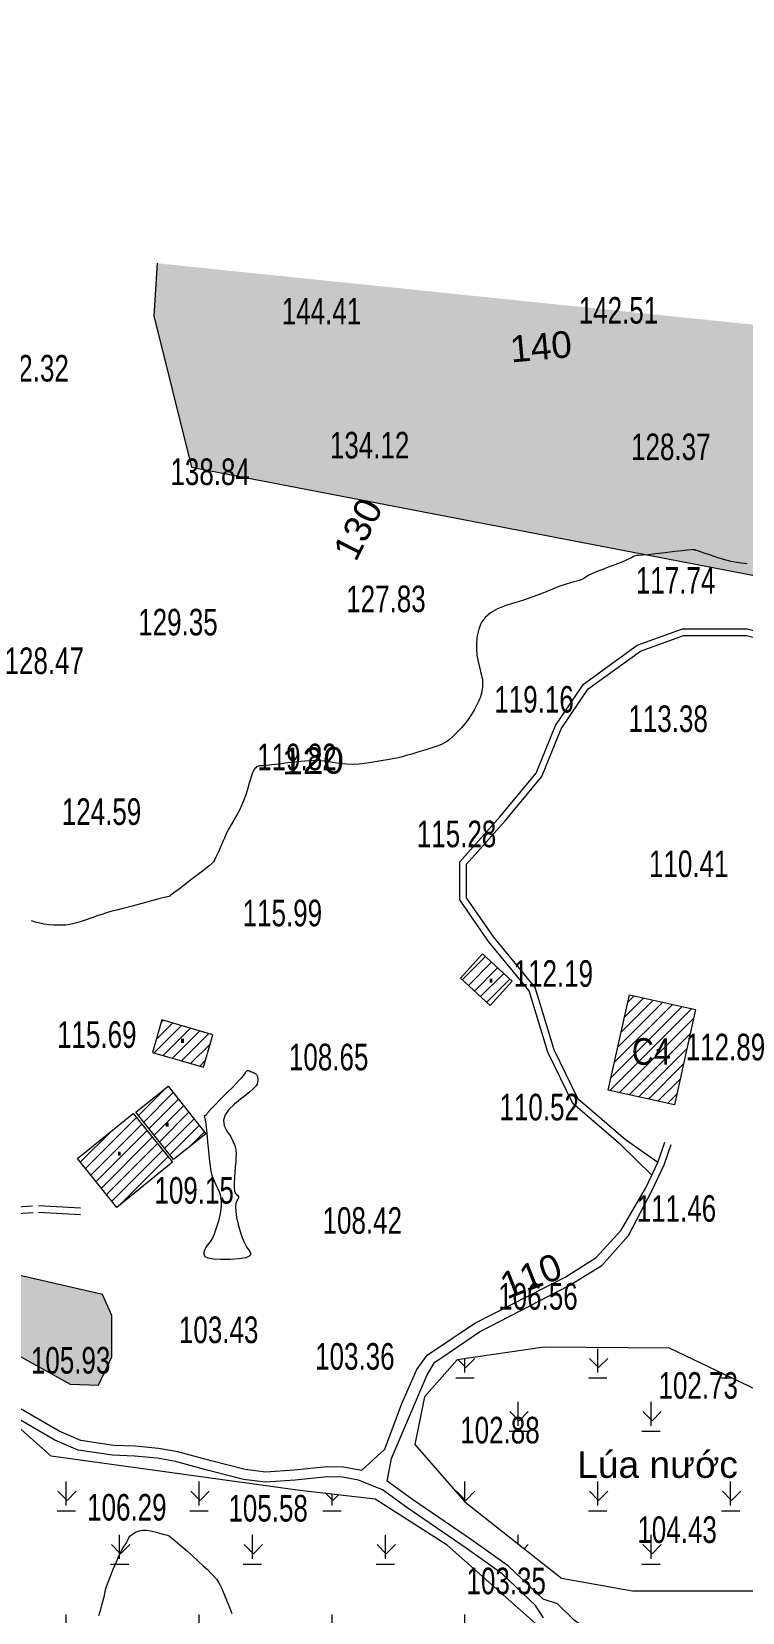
# Model space of a CAD drawing. Header units: metres. Extents: x 431726 to 434411, y 2469261 to 2472412.
# Drawn here: x 432180.8 to 432287.8, y 2470636.7 to 2470874.5 of the extents above; entities that cross this region are included whole.
import ezdxf
from ezdxf.enums import TextEntityAlignment as Align

# ---------------------------------------------------------------- set-up
doc = ezdxf.new("R2010")
doc.units = ezdxf.units.M
doc.header["$MEASUREMENT"] = 0
doc.linetypes.add('ACAD_ISO02W100', pattern=[15, 12, -3])
doc.linetypes.add('HIDDEN', pattern=[9.525, 6.35, -3.175])
for name, color, linetype, lineweight in [('1', 8, 'Continuous', 18), ('CAO DO', 8, 'Continuous', 18), ('duong be tong-ks', 8, 'Continuous', 18), ('duong mon-ks', 8, 'HIDDEN', 18), ('hanh nha', 8, 'Continuous', 18), ('mat nuoc-ks', 8, 'DUONG_MEP_NUOC', 18), ('MH_DongMuc', 8, 'Continuous', 18), ('MH_DongMuc_Con', 8, 'Continuous', 18), ('nha cua-ks', 8, 'Continuous', 18), ('ranh gioi thuc vat-ks', 8, 'RAO_T_VAT', 18), ('thuc vat-ks', 8, 'Continuous', 18)]:
    doc.layers.add(name, color=color, linetype=linetype, lineweight=lineweight)
doc.styles.add('ks_ten cong trinh', font='VNARIAL.TTF')
doc.styles.get("Standard").update_dxf_attribs({"font": 'arial.ttf'})
doc.styles.add('THUY', font='VHARIALN.TTF')
doc.linetypes.add('DUONG_MEP_NUOC', pattern='A,0.2,[130,ltypeshp.shx,S=0.15,R=0,X=0,Y=0.15],0.05,[130,ltypeshp.shx,S=0.15,R=0,X=0,Y=0.15],1', length=1.25)
doc.linetypes.add('RAO_T_VAT', pattern='A,0,[133,ltypeshp.shx,S=0.34,R=0,X=-0.17,Y=0],-2,[133,ltypeshp.shx,S=0.08,R=0,X=0,Y=0],-1.5,[133,ltypeshp.shx,S=0.08,R=0,X=0,Y=0],-1.5,[133,ltypeshp.shx,S=0.08,R=0,X=0,Y=0],-2', length=7)

msp = doc.modelspace()

# ---------------------------------------------------------------- hatches: boundary and pattern name
at = {"layer": 'hanh nha', "lineweight": 0}
h = msp.add_hatch(dxfattribs=at)
h.set_pattern_fill('ANSI31', color=8, scale=10, style=0)
h.set_pattern_definition([(45, (0, 0), (-0.8838834765, 0.8838834765), [])])
h.paths.add_polyline_path([(432267.55, 2470715.3), (432270.74, 2470729.65), (432280.7, 2470727.43), (432277.51, 2470713.08)])
h.paths.add_polyline_path([(432153.86, 2470715.79), (432162.52, 2470716.9), (432163.09, 2470712.51), (432154.43, 2470711.4)])
h.paths.add_polyline_path([(432362.71, 2470766.91), (432376.56, 2470773.18), (432373.2, 2470780.6), (432359.35, 2470774.33)])
h.paths.add_polyline_path([(432319.62, 2470775.87), (432328.37, 2470773.06), (432325.93, 2470765.47), (432317.18, 2470768.29)])
h.paths.add_polyline_path([(432328.78, 2470773.52), (432338.64, 2470770.01), (432335.81, 2470762.1), (432325.96, 2470765.62)])
h.paths.add_polyline_path([(432248.64, 2470735.79), (432253.12, 2470731.67), (432249.79, 2470728.03), (432245.3, 2470732.16)])
h.paths.add_polyline_path([(432092.26, 2470737.52), (432100.05, 2470740.78), (432098.17, 2470745.26), (432090.39, 2470742)])
h.paths.add_polyline_path([(432093.95, 2470733.55), (432102.72, 2470737.36), (432104.71, 2470732.76), (432095.95, 2470728.96)])
h.paths.add_polyline_path([(432110.45, 2470724.73), (432106.31, 2470733.33), (432098.43, 2470729.53), (432102.56, 2470720.94)])
h.paths.add_polyline_path([(432198.96, 2470720.96), (432206.65, 2470718.75), (432208.06, 2470723.63), (432200.36, 2470725.85)])
h.paths.add_polyline_path([(432201.31, 2470715.89), (432206.99, 2470708.75), (432202.11, 2470704.86), (432196.43, 2470712)])
h.paths.add_polyline_path([(432187.66, 2470705.01), (432196.04, 2470711.8), (432201.99, 2470704.45), (432193.61, 2470697.67)])
h.paths.add_polyline_path([(432162.58, 2470735.35), (432171.2, 2470736.99), (432172.46, 2470730.41), (432163.83, 2470728.76)])
h.paths.add_polyline_path([(432152.85, 2470730.31), (432157.48, 2470718.2), (432153.23, 2470716.57), (432148.59, 2470728.68)])
h.paths.add_polyline_path([(432134.35, 2470723.68), (432148.16, 2470728.96), (432151.24, 2470720.9), (432137.43, 2470715.62)])
h.paths.add_polyline_path([(432115.55, 2470722.48), (432131.85, 2470724.32), (432132.77, 2470716.24), (432116.46, 2470714.4)])
h.paths.add_polyline_path([(432274.27, 2470720.74), (432275.83, 2470720.74), (432275.83, 2470721.58), (432274.27, 2470721.58)], flags=8)
h.paths.add_polyline_path([(432193.19, 2470705.28), (432194.74, 2470705.28), (432194.74, 2470706.12), (432193.19, 2470706.12)], flags=24)
h.paths.add_polyline_path([(432157.54, 2470714.1), (432159.09, 2470714.1), (432159.09, 2470714.94), (432157.54, 2470714.94)], flags=24)
h.paths.add_polyline_path([(432122.67, 2470718.78), (432124.23, 2470718.78), (432124.23, 2470719.62), (432122.67, 2470719.62)], flags=24)
h.paths.add_polyline_path([(432367.61, 2470773.15), (432369.17, 2470773.15), (432369.17, 2470773.99), (432367.61, 2470773.99)], flags=24)
h.paths.add_polyline_path([(432328.75, 2470764.98), (432336.67, 2470764.98), (432336.67, 2470771.18), (432328.75, 2470771.18)], flags=24)
h.paths.add_polyline_path([(432322.31, 2470769.76), (432323.87, 2470769.76), (432323.87, 2470770.6), (432322.31, 2470770.6)], flags=24)
h.paths.add_polyline_path([(432094.31, 2470741.08), (432095.87, 2470741.08), (432095.87, 2470741.92), (432094.31, 2470741.92)], flags=24)
h.paths.add_polyline_path([(432098.9, 2470732.35), (432100.46, 2470732.35), (432100.46, 2470733.19), (432098.9, 2470733.19)], flags=24)
h.paths.add_polyline_path([(432104.28, 2470726.53), (432105.84, 2470726.53), (432105.84, 2470727.37), (432104.28, 2470727.37)], flags=24)
h.paths.add_polyline_path([(432143.38, 2470721.77), (432144.93, 2470721.77), (432144.93, 2470722.61), (432143.38, 2470722.61)], flags=24)
h.paths.add_polyline_path([(432153, 2470723.36), (432154.56, 2470723.36), (432154.56, 2470724.19), (432153, 2470724.19)], flags=24)
h.paths.add_polyline_path([(432167.71, 2470732.31), (432169.26, 2470732.31), (432169.26, 2470733.15), (432167.71, 2470733.15)], flags=24)
h.paths.add_polyline_path([(432249.13, 2470731.3), (432250.68, 2470731.3), (432250.68, 2470732.14), (432249.13, 2470732.14)], flags=24)
h.paths.add_polyline_path([(432270.08, 2470718.01), (432278.01, 2470718.01), (432278.01, 2470724.22), (432270.08, 2470724.22)], flags=24)
h.paths.add_polyline_path([(432202.7, 2470722.27), (432204.26, 2470722.27), (432204.26, 2470723.11), (432202.7, 2470723.11)], flags=24)
h.paths.add_polyline_path([(432200.4, 2470709.65), (432201.95, 2470709.65), (432201.95, 2470710.49), (432200.4, 2470710.49)], flags=24)
at = {"layer": 'mat nuoc-ks', "linetype": 'ACAD_ISO02W100'}
h = msp.add_hatch(dxfattribs=at)
h.set_pattern_fill('MUDST', color=8, scale=10, style=0)
h.paths.add_polyline_path([(432146.8, 2470674.27), (432149.57, 2470684.43), (432149.57, 2470691.29), (432145.81, 2470693.53), (432135.19, 2470691.42), (432124.69, 2470691.42), (432114.2, 2470692.67), (432104.96, 2470695.37), (432102.39, 2470695.37), (432099.75, 2470690.43), (432099.75, 2470684.03), (432101.99, 2470681.86), (432116.58, 2470678.62), (432131.29, 2470675.79), (432140.07, 2470673.81)])
h.paths.add_polyline_path([(432365.5, 2470657.5), (432364.06, 2470650.54), (432363.13, 2470645.69), (432369.85, 2470642.21), (432377.15, 2470637.45), (432385.93, 2470631.73), (432388.36, 2470631.73), (432390.04, 2470631.73), (432391.16, 2470636.58), (432390.47, 2470642.3), (432381.57, 2470650.96), (432374.54, 2470656.74)])
h.paths.add_polyline_path([(432354.96, 2470647.36), (432358.03, 2470656.2), (432358.03, 2470662.04), (432351.12, 2470663.29), (432336.69, 2470663.29), (432323.43, 2470664.9), (432316.52, 2470666.4), (432309.68, 2470665.09), (432307.25, 2470662.23), (432307.88, 2470658.5), (432315.28, 2470652.9), (432324.37, 2470648.98), (432336.93, 2470647.68), (432351.37, 2470647.68)])
h.paths.add_polyline_path([(432561.14, 2470698.45), (432571.22, 2470705.84), (432591.38, 2470715.1), (432595.97, 2470717.24), (432595.97, 2470721.14), (432598.82, 2470726.26), (432603.37, 2470726.26), (432616.05, 2470722.68), (432626.54, 2470719.27), (432632.72, 2470713.59), (432638.73, 2470712.69), (432645.72, 2470714.15), (432657.35, 2470725.28), (432654.91, 2470735.95), (432646.86, 2470743.51), (432621.26, 2470753.09), (432617.92, 2470751.79), (432613.94, 2470745.54), (432603.94, 2470740.01), (432589.84, 2470736.02), (432571.71, 2470730.82), (432558.05, 2470727.57), (432543.99, 2470721.72), (432541.23, 2470715.96), (432542.77, 2470711.33), (432549.6, 2470704.75)])
h.paths.add_polyline_path([(432496.72, 2470685.8), (432511.64, 2470692.93), (432532.09, 2470701.31), (432537.62, 2470703.42), (432542.06, 2470701.76), (432545.64, 2470698.51), (432550, 2470688.97), (432550, 2470685.19), (432537.35, 2470677.25), (432527.75, 2470672.92), (432516.49, 2470670.33), (432510.77, 2470670.33), (432500.8, 2470672.46)])
h.paths.add_polyline_path([(432190.83, 2470670.92), (432192.82, 2470675.19), (432192.82, 2470681.38), (432191.44, 2470684.58), (432171.11, 2470689.24), (432161.11, 2470690.23), (432158.58, 2470687.94), (432158.58, 2470678.25), (432161.79, 2470678.25), (432165.61, 2470679.47), (432172.03, 2470678.82), (432178.77, 2470675.4), (432186.59, 2470671.06)])
h.paths.add_polyline_path([(432115.77, 2470681.11), (432123.73, 2470681.11), (432123.73, 2470689.94), (432115.77, 2470689.94)], flags=24)
h.paths.add_polyline_path([(432171.02, 2470679.56), (432178.97, 2470679.56), (432178.97, 2470688.39), (432171.02, 2470688.39)], flags=24)
h.paths.add_polyline_path([(432328.34, 2470651.59), (432336.3, 2470651.59), (432336.3, 2470660.43), (432328.34, 2470660.43)], flags=24)
h.paths.add_polyline_path([(432373.53, 2470642.49), (432381.48, 2470642.49), (432381.48, 2470651.33), (432373.53, 2470651.33)], flags=24)
h.paths.add_polyline_path([(432519.94, 2470681), (432527.9, 2470681), (432527.9, 2470689.83), (432519.94, 2470689.83)], flags=24)
h.paths.add_polyline_path([(432600.51, 2470728.95), (432608.46, 2470728.95), (432608.46, 2470737.79), (432600.51, 2470737.79)], flags=24)
at = {"layer": 'thuc vat-ks'}
h = msp.add_hatch(dxfattribs=at)
h.set_pattern_fill('217B', color=8, scale=20, style=0, pattern_type=2)
h.set_pattern_definition([(0, (14.8, 7.6), (0, 20), [0, -20]), (0, (14.76, 7.848), (0, 20), [0, -20]), (0, (14.648, 8.07), (0, 20), [0, -20]), (0, (14.47, 8.248), (0, 20), [0, -20]), (0, (14.248, 8.36), (0, 20), [0, -20]), (0, (14, 8.4), (0, 20), [0, -20]), (0, (13.752, 8.36), (0, 20), [0, -20]), (0, (13.53, 8.248), (0, 20), [0, -20]), (0, (13.352, 8.07), (0, 20), [0, -20]), (0, (13.24, 7.848), (0, 20), [0, -20]), (0, (13.2, 7.6), (0, 20), [0, -20]), (0, (13.24, 7.352), (0, 20), [0, -20]), (0, (13.352, 7.13), (0, 20), [0, -20]), (0, (13.53, 6.952), (0, 20), [0, -20]), (0, (13.752, 6.84), (0, 20), [0, -20]), (0, (14, 6.8), (0, 20), [0, -20]), (0, (14.248, 6.84), (0, 20), [0, -20]), (0, (14.47, 6.952), (0, 20), [0, -20]), (0, (14.648, 7.13), (0, 20), [0, -20]), (0, (14.76, 7.352), (0, 20), [0, -20]), (0, (6.76, 15.352), (0, 20), [0, -20]), (0, (6.648, 15.13), (0, 20), [0, -20]), (0, (6.47, 14.952), (0, 20), [0, -20]), (0, (6.248, 14.84), (0, 20), [0, -20]), (0, (6, 14.8), (0, 20), [0, -20]), (0, (5.752, 14.84), (0, 20), [0, -20]), (0, (5.53, 14.952), (0, 20), [0, -20]), (0, (5.352, 15.13), (0, 20), [0, -20]), (0, (5.24, 15.352), (0, 20), [0, -20]), (0, (5.2, 15.6), (0, 20), [0, -20]), (0, (5.24, 15.848), (0, 20), [0, -20]), (0, (5.352, 16.07), (0, 20), [0, -20]), (0, (5.53, 16.248), (0, 20), [0, -20]), (0, (5.752, 16.36), (0, 20), [0, -20]), (0, (6, 16.4), (0, 20), [0, -20]), (0, (6.248, 16.36), (0, 20), [0, -20]), (0, (6.47, 16.248), (0, 20), [0, -20]), (0, (6.648, 16.07), (0, 20), [0, -20]), (0, (6.76, 15.848), (0, 20), [0, -20]), (0, (6.8, 15.6), (0, 20), [0, -20]), (0, (14, 4), (0, 20), [1.086, -18.914]), (0, (6, 12), (0, 20), [1.086, -18.914]), (90, (14, 4), (-20, 1e-15), [2.8, -17.2]), (90, (6, 12), (-20, 1e-15), [2.8, -17.2])])
h.paths.add_polyline_path([(432372.38, 2470821.9), (432199.65, 2470839.67), (432199.15, 2470831.74), (432204.85, 2470808.98), (432302.08, 2470790.29), (432371.94, 2470787.08), (432383.81, 2470778.75), (432399.86, 2470740.92), (432412.71, 2470715.52), (432399.55, 2470680.9), (432402.76, 2470665.83), (432413.68, 2470658.14), (432432.29, 2470658.14), (432494.23, 2470701.73), (432557.55, 2470737.69), (432575.24, 2470747.07), (432578.45, 2470760.21), (432590.33, 2470811.17), (432595.8, 2470826.05), (432584.43, 2470874.51, -0.174545)])
h = msp.add_hatch(dxfattribs=at)
h.set_pattern_fill('222B', color=8, scale=20, style=0, pattern_type=2)
h.set_pattern_definition([(0, (12.62, 4), (0, 20), [2.76, -17.24]), (0, (4.59, 12), (0, 20), [2.76, -17.24]), (90, (14, 4.8), (-20, 1e-15), [3.6, -16.4]), (90, (5.97, 12.8), (-20, 1e-15), [3.6, -16.4]), (45, (14, 4.8), (0, 20.00000619), [1.952, -26.33228]), (45, (5.97, 12.8), (0, 20.00000619), [1.952, -26.33228]), (315, (12.62, 6.18), (20.00000619, 0), [1.952, -26.33228]), (315, (4.59, 14.18), (20.00000619, 0), [1.952, -26.33228])])
h.paths.add_polyline_path([(431837.95, 2470750.58), (431883.03, 2470712.29), (431910.77, 2470691.72), (431931.27, 2470680.69), (431963.72, 2470689.92), (431966.2, 2470699.6), (431938.25, 2470715.17), (431929.69, 2470723.72), (431936.35, 2470737.93), (431920.24, 2470745.14), (431908.26, 2470754.08), (431876.44, 2470768.64), (431843.34, 2470772.38), (431809.21, 2470784.1), (431804.78, 2470799.32), (431793.79, 2470802.34), (431792.41, 2470765.14), (431802.15, 2470761.52), (431826.11, 2470755.91)])
h.paths.add_polyline_path([(432268.05, 2470624.96), (432243.3, 2470646.85), (432232.47, 2470653.8), (432221.12, 2470655.09), (432183.73, 2470660.24), (432177.87, 2470665.43), (432171.53, 2470665.7), (432166.88, 2470663.91), (432158.88, 2470650.69), (432152.03, 2470648.13), (432142.74, 2470646.84), (432133.89, 2470644.56), (432130.89, 2470641.71), (432131.74, 2470635.71), (432143.15, 2470618.16), (432131.27, 2470608.86), (432151.36, 2470590.21), (432161.88, 2470574.06), (432163.42, 2470545.6), (432204.75, 2470546.88), (432208.08, 2470550.22), (432208.85, 2470570.98), (432220.92, 2470567.14), (432234.78, 2470557.39), (432262.24, 2470549.96), (432279.7, 2470549.19), (432300.23, 2470550.22), (432309.47, 2470558.68), (432311.27, 2470568.67), (432311.01, 2470584.05), (432298.69, 2470598.67), (432271.48, 2470618.51)])
h.paths.add_polyline_path([(432310.64, 2470652.1), (432294.67, 2470667.89), (432276.79, 2470676.5), (432257.94, 2470676.66), (432244.84, 2470674.75), (432239.89, 2470669.17), (432238.46, 2470661.99), (432245.96, 2470653.37), (432260.5, 2470641.89), (432271.2, 2470639.97), (432301.06, 2470639.97), (432322.46, 2470637.58), (432329.01, 2470637.74), (432330.77, 2470641.89), (432328.53, 2470645.56), (432318.63, 2470649.07)])

# ---------------------------------------------------------------- linework, layer by layer
at = {"layer": 'duong be tong-ks', "color": 8, "linetype": 'Continuous', "lineweight": 0}
for points in [[(432274.12, 2470702.53), (432269.46, 2470707.08), (432262.21, 2470713.31), (432258.48, 2470721), (432255.68, 2470730.24), (432249.55, 2470737.68), (432245.23, 2470743.92), (432245.23, 2470749.66), (432251.3, 2470756.47), (432256.71, 2470762.97), (432259.6, 2470770.13), (432263.82, 2470776.35), (432271.92, 2470782.22), (432278.72, 2470784.7), (432288.49, 2470784.7), (432303.28, 2470780.94), (432314.77, 2470778.12)], [(432275.04, 2470704.43), (432270.16, 2470707.8), (432263.02, 2470713.94), (432259.41, 2470721.37), (432256.58, 2470730.72), (432250.35, 2470738.29), (432246.23, 2470744.24), (432246.23, 2470749.28), (432252.05, 2470755.82), (432257.58, 2470762.45), (432260.49, 2470769.66), (432264.55, 2470775.64), (432272.4, 2470781.33), (432278.9, 2470783.7), (432288.36, 2470783.7), (432303.03, 2470779.97), (432314.53, 2470777.15)]]:
    msp.add_lwpolyline(points, dxfattribs=at)
at = {"layer": 'duong be tong-ks', "color": 8, "lineweight": 0}
for points in [[(432230.41, 2470658.07), (432233.91, 2470661.28), (432236.48, 2470668.19), (432238.73, 2470673.3), (432240.32, 2470675.46), (432247.46, 2470680.23), (432261.07, 2470687.17), (432265.74, 2470690.12), (432269.49, 2470694.26), (432273.2, 2470700.62), (432275.04, 2470704.43), (432276.08, 2470707.46)], [(432234.29, 2470656.48), (432234.93, 2470659.9), (432237.94, 2470666.95), (432240.31, 2470672.49), (432241.39, 2470674.33), (432248.17, 2470678.93), (432261.69, 2470685.91), (432266.61, 2470688.93), (432270.63, 2470693.41), (432274.1, 2470700.17), (432275.97, 2470704.05), (432277.03, 2470707.14)], [(432257.82, 2470635.91), (432256.6, 2470637.79), (432251.57, 2470642.56), (432246.15, 2470646.43), (432237.26, 2470652.51), (432233.56, 2470655.16), (432229.99, 2470656.62), (432227.58, 2470657.08), (432225.29, 2470657.12), (432220.42, 2470656.65), (432215.97, 2470656.33), (432212.64, 2470656.74), (432207.41, 2470658.1), (432202.42, 2470659.43), (432199.64, 2470659.93), (432196.24, 2470660.23), (432192.93, 2470660.37), (432187.77, 2470661.16), (432184.24, 2470662.63), (432178.47, 2470666)], [(432230.41, 2470658.07), (432227.73, 2470658.57), (432225.23, 2470658.62), (432220.3, 2470658.14), (432216.01, 2470657.84), (432212.92, 2470658.22), (432207.8, 2470659.55), (432202.75, 2470660.89), (432199.84, 2470661.42), (432196.34, 2470661.73), (432193.07, 2470661.87), (432188.18, 2470662.61), (432184.91, 2470663.98), (432179.17, 2470667.32)], [(432259.94, 2470638.03), (432257.76, 2470638.75), (432252.53, 2470643.72), (432247, 2470647.66), (432238.12, 2470653.73), (432234.29, 2470656.48)], [(432430.71, 2470524.64), (432420.45, 2470534.11), (432414.25, 2470538.89), (432404.87, 2470544.28), (432395.36, 2470547.5), (432384.34, 2470551.95), (432370.65, 2470558.03), (432363.22, 2470563.21), (432356.7, 2470570.39), (432346.96, 2470583.2), (432342.19, 2470589.03), (432335.66, 2470594.48), (432327.58, 2470599.5), (432317.07, 2470605.62), (432305.93, 2470612.68), (432294.16, 2470619.87), (432284.83, 2470624.44), (432274.42, 2470628.54), (432265.6, 2470633.27), (432262.41, 2470635.56), (432259.94, 2470638.03)]]:
    msp.add_lwpolyline(points, dxfattribs=at)
at = {"layer": 'duong mon-ks', "color": 8, "lineweight": 0}
for points in [[(432154.41, 2470695.18), (432156.85, 2470695.4), (432159.49, 2470695.94), (432166.16, 2470696.53), (432174.55, 2470697.5), (432181.8, 2470697.94), (432188.76, 2470697.56)], [(432155.31, 2470692.54), (432157.33, 2470694.48), (432159.63, 2470694.95), (432166.26, 2470695.54), (432174.64, 2470696.5), (432181.8, 2470696.94), (432188.7, 2470696.56)]]:
    msp.add_lwpolyline(points, dxfattribs=at)
at = {"layer": 'mat nuoc-ks', "color": 8, "linetype": 'Continuous', "lineweight": 0}
msp.add_lwpolyline([(432190.83, 2470670.92), (432192.82, 2470675.19), (432192.82, 2470681.38), (432191.44, 2470684.58), (432171.11, 2470689.24), (432161.11, 2470690.23), (432158.58, 2470687.94), (432158.58, 2470678.25), (432161.79, 2470678.25), (432165.61, 2470679.47), (432172.03, 2470678.82), (432178.77, 2470675.4), (432186.59, 2470671.06)], close=True, dxfattribs=at)
at = {"layer": 'MH_DongMuc', "color": 8, "lineweight": 0, "elevation": 120}
msp.add_lwpolyline([(432288.45, 2470794.46), (432287.24, 2470794.6), (432286.06, 2470794.81), (432284.91, 2470795.1), (432283.79, 2470795.45), (432282.8, 2470795.8), (432282.01, 2470796.08), (432281.43, 2470796.28), (432281.06, 2470796.41), (432280.9, 2470796.46), (432280.84, 2470796.48), (432280.78, 2470796.49), (432280.72, 2470796.51), (432280.66, 2470796.53), (432280.59, 2470796.54), (432280.53, 2470796.56), (432280.46, 2470796.57), (432280.39, 2470796.58), (432280.32, 2470796.59), (432280.25, 2470796.6), (432280.03, 2470796.59), (432279.51, 2470796.53), (432278.69, 2470796.44), (432277.57, 2470796.31), (432276.15, 2470796.14), (432274.73, 2470795.97), (432273.6, 2470795.84), (432272.77, 2470795.75), (432272.22, 2470795.7), (432271.96, 2470795.7), (432271.84, 2470795.7), (432271.67, 2470795.66), (432271.47, 2470795.59), (432271.23, 2470795.47), (432270.95, 2470795.33), (432270.58, 2470795.14), (432270.05, 2470794.91), (432269.37, 2470794.63), (432268.54, 2470794.31), (432267.56, 2470793.94), (432266.58, 2470793.58), (432265.75, 2470793.24), (432265.08, 2470792.95), (432264.56, 2470792.69), (432264.2, 2470792.47), (432263.9, 2470792.27), (432263.57, 2470792.1), (432263.2, 2470791.96), (432262.81, 2470791.83), (432262.38, 2470791.73), (432261.87, 2470791.6), (432261.22, 2470791.4), (432260.44, 2470791.13), (432259.51, 2470790.78), (432258.45, 2470790.35), (432257.29, 2470789.9), (432256.08, 2470789.45), (432254.82, 2470789.01), (432253.52, 2470788.59), (432252.16, 2470788.17), (432250.89, 2470787.7), (432249.85, 2470787.11), (432249.02, 2470786.41), (432248.43, 2470785.58), (432248.06, 2470784.64), (432247.85, 2470783.65), (432247.73, 2470782.66), (432247.72, 2470781.69), (432247.8, 2470780.73), (432247.98, 2470779.79), (432248.19, 2470778.93), (432248.35, 2470778.25), (432248.47, 2470777.74), (432248.55, 2470777.41), (432248.59, 2470777.24), (432248.61, 2470777.13), (432248.62, 2470776.95), (432248.62, 2470776.7), (432248.63, 2470776.38), (432248.63, 2470775.99), (432248.59, 2470775.54), (432248.49, 2470775.03), (432248.31, 2470774.47), (432248.06, 2470773.84), (432247.75, 2470773.16), (432247.37, 2470772.45), (432246.95, 2470771.75), (432246.48, 2470771.07), (432245.96, 2470770.4), (432245.4, 2470769.73), (432244.83, 2470769.12), (432244.29, 2470768.59), (432243.8, 2470768.16), (432243.34, 2470767.81), (432242.92, 2470767.54), (432242.44, 2470767.31), (432241.81, 2470767.06), (432241.03, 2470766.78), (432240.11, 2470766.48), (432239.03, 2470766.16), (432237.98, 2470765.85), (432237.15, 2470765.61), (432236.54, 2470765.44), (432236.13, 2470765.33), (432235.95, 2470765.28), (432235.75, 2470765.25), (432235.3, 2470765.17), (432234.61, 2470765.05), (432233.66, 2470764.88), (432232.48, 2470764.67), (432231.22, 2470764.48), (432230.09, 2470764.35), (432229.08, 2470764.3), (432228.19, 2470764.31), (432227.42, 2470764.39), (432226.72, 2470764.5), (432226.06, 2470764.6), (432225.44, 2470764.68), (432224.85, 2470764.76), (432224.3, 2470764.83), (432223.68, 2470764.86), (432222.87, 2470764.85), (432221.88, 2470764.79), (432220.7, 2470764.68), (432219.34, 2470764.52), (432218.01, 2470764.35), (432216.94, 2470764.23), (432216.13, 2470764.14), (432215.56, 2470764.09), (432215.25, 2470764.08), (432215.08, 2470764.08), (432214.91, 2470764.05), (432214.76, 2470764), (432214.62, 2470763.91), (432214.5, 2470763.8), (432214.38, 2470763.67), (432214.28, 2470763.54), (432214.19, 2470763.41), (432214.11, 2470763.27), (432214.05, 2470763.13), (432213.97, 2470762.92), (432213.86, 2470762.58), (432213.71, 2470762.09), (432213.53, 2470761.46), (432213.32, 2470760.7), (432213.07, 2470759.87), (432212.77, 2470759.05), (432212.43, 2470758.23), (432212.04, 2470757.42), (432211.61, 2470756.62), (432211.19, 2470755.89), (432210.85, 2470755.3), (432210.59, 2470754.85), (432210.41, 2470754.53), (432210.31, 2470754.35), (432210.24, 2470754.24), (432210.18, 2470754.12), (432210.12, 2470753.99), (432210.06, 2470753.86), (432210, 2470753.71), (432209.91, 2470753.51), (432209.79, 2470753.22), (432209.62, 2470752.82), (432209.41, 2470752.33), (432209.16, 2470751.74), (432208.9, 2470751.15), (432208.67, 2470750.64), (432208.46, 2470750.23), (432208.28, 2470749.9), (432208.13, 2470749.66), (432207.88, 2470749.39), (432207.42, 2470748.99), (432206.74, 2470748.44), (432205.85, 2470747.75), (432204.75, 2470746.91), (432203.66, 2470746.1), (432202.8, 2470745.45), (432202.17, 2470744.98), (432201.79, 2470744.68), (432201.63, 2470744.55), (432201.6, 2470744.51), (432201.57, 2470744.48), (432201.53, 2470744.46), (432201.5, 2470744.44), (432201.47, 2470744.44), (432201.45, 2470744.44), (432201.43, 2470744.44), (432201.41, 2470744.43), (432201.4, 2470744.43), (432201.39, 2470744.43), (432201.22, 2470744.39), (432200.74, 2470744.26), (432199.94, 2470744.05), (432198.82, 2470743.75), (432197.38, 2470743.38), (432195.92, 2470742.99), (432194.71, 2470742.68), (432193.78, 2470742.44), (432193.1, 2470742.27), (432192.69, 2470742.17), (432192.35, 2470742.08), (432191.9, 2470741.94), (432191.32, 2470741.74), (432190.63, 2470741.5), (432189.82, 2470741.2), (432189, 2470740.9), (432188.24, 2470740.65), (432187.57, 2470740.45), (432186.97, 2470740.3), (432186.45, 2470740.19), (432185.93, 2470740.13), (432185.37, 2470740.1), (432184.76, 2470740.1), (432184.09, 2470740.12), (432183.38, 2470740.18), (432182.66, 2470740.27), (432181.98, 2470740.4), (432181.34, 2470740.57), (432180.74, 2470740.77)], dxfattribs=at)
at = {"layer": 'MH_DongMuc_Con', "color": 8, "lineweight": 0, "elevation": 108}
for points in [[(432213.07, 2470718.11), (432213.15, 2470718.2), (432213.26, 2470718.24), (432213.39, 2470718.24), (432213.55, 2470718.19), (432213.72, 2470718.12), (432213.88, 2470718.05), (432214.05, 2470717.98), (432214.2, 2470717.92), (432214.36, 2470717.85), (432214.5, 2470717.77), (432214.62, 2470717.64), (432214.71, 2470717.47), (432214.78, 2470717.26), (432214.82, 2470717), (432214.83, 2470716.73), (432214.79, 2470716.46), (432214.7, 2470716.21), (432214.56, 2470715.97), (432214.37, 2470715.74), (432214.08, 2470715.46), (432213.62, 2470715.06), (432213.01, 2470714.55), (432212.23, 2470713.92), (432211.29, 2470713.17), (432210.44, 2470712.37), (432209.89, 2470711.56), (432209.67, 2470710.76), (432209.76, 2470709.95), (432210.17, 2470709.14), (432210.68, 2470708.36), (432211.07, 2470707.63), (432211.35, 2470706.95), (432211.5, 2470706.33), (432211.54, 2470705.76), (432211.51, 2470705.18), (432211.48, 2470704.53), (432211.42, 2470703.8), (432211.36, 2470703), (432211.28, 2470702.12), (432211.23, 2470701.29), (432211.23, 2470700.62), (432211.3, 2470700.11), (432211.43, 2470699.77), (432211.63, 2470699.59), (432211.8, 2470699.47), (432211.9, 2470699.31), (432211.91, 2470699.12), (432211.83, 2470698.9), (432211.67, 2470698.64), (432211.52, 2470698.27), (432211.46, 2470697.74), (432211.5, 2470697.03), (432211.63, 2470696.15), (432211.86, 2470695.11), (432212.16, 2470694.04), (432212.47, 2470693.11), (432212.81, 2470692.31), (432213.18, 2470691.65), (432213.57, 2470691.12), (432213.78, 2470690.7), (432213.59, 2470690.36), (432213, 2470690.1), (432212.02, 2470689.92), (432210.64, 2470689.82), (432209.22, 2470689.8), (432208.12, 2470689.86), (432207.33, 2470690.02), (432206.87, 2470690.25), (432206.72, 2470690.57), (432206.75, 2470690.93), (432206.84, 2470691.26), (432206.98, 2470691.57), (432207.17, 2470691.86), (432207.41, 2470692.13), (432207.68, 2470692.47), (432207.97, 2470693), (432208.28, 2470693.7), (432208.6, 2470694.59), (432208.94, 2470695.65), (432209.21, 2470696.76), (432209.34, 2470697.78), (432209.34, 2470698.71), (432209.18, 2470699.56), (432208.89, 2470700.33), (432208.56, 2470701.02), (432208.28, 2470701.63), (432208.06, 2470702.17), (432207.91, 2470702.65), (432207.81, 2470703.05), (432207.74, 2470703.52), (432207.65, 2470704.2), (432207.55, 2470705.09), (432207.44, 2470706.19), (432207.31, 2470707.5), (432207.18, 2470708.78), (432207.07, 2470709.79), (432206.97, 2470710.54), (432206.89, 2470711.02), (432206.82, 2470711.23), (432206.77, 2470711.31), (432206.76, 2470711.37), (432206.77, 2470711.43), (432206.81, 2470711.47), (432206.89, 2470711.51), (432206.97, 2470711.54), (432207.05, 2470711.6), (432207.12, 2470711.68), (432207.19, 2470711.77), (432207.26, 2470711.88), (432207.42, 2470712.1), (432207.79, 2470712.51), (432208.37, 2470713.11), (432209.16, 2470713.9), (432210.16, 2470714.89), (432211.15, 2470715.87), (432211.93, 2470716.68), (432212.5, 2470717.3), (432212.86, 2470717.73), (432213.01, 2470717.98), (432213.07, 2470718.11)], [(432190.9, 2470636.28), (432191.16, 2470637.16), (432191.4, 2470638.02), (432191.58, 2470638.72), (432191.72, 2470639.27), (432191.8, 2470639.66), (432191.83, 2470639.89), (432191.89, 2470640.15), (432192.04, 2470640.62), (432192.28, 2470641.3), (432192.62, 2470642.18), (432193.06, 2470643.27), (432193.52, 2470644.37), (432193.91, 2470645.26), (432194.24, 2470645.94), (432194.5, 2470646.43), (432194.7, 2470646.71), (432194.86, 2470646.89), (432195, 2470647.09), (432195.12, 2470647.3), (432195.21, 2470647.51), (432195.29, 2470647.74), (432195.39, 2470647.97), (432195.56, 2470648.2), (432195.79, 2470648.42), (432196.1, 2470648.63), (432196.48, 2470648.84), (432196.93, 2470649.01)], [(432196.93, 2470649.01), (432197.44, 2470649.09), (432198.02, 2470649.09), (432198.66, 2470649.01), (432199.37, 2470648.85), (432200.04, 2470648.66), (432200.58, 2470648.52), (432200.97, 2470648.42), (432201.22, 2470648.35), (432201.34, 2470648.33), (432201.48, 2470648.24), (432201.82, 2470647.97), (432202.36, 2470647.52), (432203.09, 2470646.89), (432204.02, 2470646.08), (432205, 2470645.23), (432205.86, 2470644.46), (432206.61, 2470643.77), (432207.24, 2470643.18), (432207.76, 2470642.66), (432208.2, 2470642.2), (432208.58, 2470641.73), (432208.9, 2470641.27), (432209.17, 2470640.82), (432209.38, 2470640.36), (432209.55, 2470639.95), (432209.69, 2470639.6), (432209.81, 2470639.32), (432209.9, 2470639.1), (432209.95, 2470638.96), (432210.03, 2470638.77), (432210.16, 2470638.45), (432210.35, 2470637.97), (432210.6, 2470637.36), (432210.9, 2470636.59)]]:
    msp.add_lwpolyline(points, dxfattribs=at)
at = {"layer": 'nha cua-ks', "color": 8, "linetype": 'Continuous', "lineweight": 0}
for points in [[(432248.64, 2470735.79), (432253.12, 2470731.67), (432249.79, 2470728.03), (432245.3, 2470732.16)], [(432198.96, 2470720.96), (432206.65, 2470718.75), (432208.06, 2470723.63), (432200.36, 2470725.85)], [(432201.31, 2470715.89), (432206.99, 2470708.75), (432202.11, 2470704.86), (432196.43, 2470712)], [(432187.66, 2470705.01), (432196.04, 2470711.8), (432201.99, 2470704.45), (432193.61, 2470697.67)]]:
    msp.add_lwpolyline(points, close=True, dxfattribs=at)
at = {"layer": 'nha cua-ks', "color": 8, "lineweight": 0}
msp.add_lwpolyline([(432267.55, 2470715.3), (432270.74, 2470729.65), (432280.7, 2470727.43), (432277.51, 2470713.08)], close=True, dxfattribs=at)
at = {"layer": 'ranh gioi thuc vat-ks', "color": 8, "lineweight": 0, "ltscale": 3}
for points in [[(432199.65, 2470839.67), (432199.15, 2470831.74), (432204.85, 2470808.98), (432302.08, 2470790.29), (432371.94, 2470787.08), (432383.81, 2470778.75), (432399.86, 2470740.92), (432412.71, 2470715.52), (432399.55, 2470680.9), (432402.76, 2470665.83), (432413.68, 2470658.14), (432432.29, 2470658.14), (432494.23, 2470701.73), (432557.55, 2470737.69), (432575.24, 2470747.07), (432578.45, 2470760.21), (432590.33, 2470811.17), (432595.8, 2470826.05), (432584.43, 2470874.51)], [(432163.42, 2470545.6), (432204.75, 2470546.88), (432208.08, 2470550.22), (432208.85, 2470570.98), (432220.92, 2470567.14), (432234.78, 2470557.39), (432262.24, 2470549.96), (432279.7, 2470549.19), (432300.23, 2470550.22), (432309.47, 2470558.68), (432311.27, 2470568.67), (432311.01, 2470584.05), (432298.69, 2470598.67), (432271.48, 2470618.51), (432268.05, 2470624.96), (432243.3, 2470646.85), (432232.47, 2470653.8), (432221.12, 2470655.09), (432183.73, 2470660.24), (432177.87, 2470665.43)]]:
    msp.add_lwpolyline(points, dxfattribs=at)
msp.add_lwpolyline([(432310.64, 2470652.1), (432294.67, 2470667.89), (432276.79, 2470676.5), (432257.94, 2470676.66), (432244.84, 2470674.75), (432239.89, 2470669.17), (432238.46, 2470661.99), (432245.96, 2470653.37), (432260.5, 2470641.89), (432271.2, 2470639.97), (432301.06, 2470639.97), (432322.46, 2470637.58), (432329.01, 2470637.74), (432330.77, 2470641.89), (432328.53, 2470645.56), (432318.63, 2470649.07)], close=True, dxfattribs=at)

# ---------------------------------------------------------------- texts
at = {"layer": '1', "color": 8, "linetype": 'Continuous', "style": 'ks_ten cong trinh'}
msp.add_text('Lóa n\xadíc', height=4, dxfattribs=at).set_placement((432274.98, 2470656.98), align=Align.CENTER)
at = {"layer": 'CAO DO', "color": 8, "lineweight": 0, "width": 0.7}
for s, p in [('144.41', (432218.41, 2470830.47, 144.41)), ('142.51', (432263.12, 2470830.59, 142.51)), ('142.32', (432174.41, 2470821.88, 142.32)), ('134.12', (432225.66, 2470810.31, 134.12)), ('128.37', (432271, 2470810.06, 128.37)), ('138.84', (432201.66, 2470806.31, 138.84)), ('117.74', (432271.72, 2470789.97, 117.74)), ('127.83', (432228.12, 2470787.19, 127.83)), ('129.35', (432196.81, 2470783.69, 129.35)), ('128.47', (432176.69, 2470777.88, 128.47)), ('119.16', (432250.41, 2470772.09, 119.16)), ('113.38', (432270.59, 2470769.16, 113.38)), ('119.82', (432214.72, 2470763.41, 119.82)), ('124.59', (432185.31, 2470755.19, 124.59)), ('115.28', (432238.75, 2470751.84, 115.28)), ('110.41', (432273.69, 2470747.34, 110.41)), ('115.99', (432212.53, 2470739.94, 115.98)), ('112.19', (432253.31, 2470730.84, 112.19)), ('115.69', (432184.59, 2470721.66, 115.69)), ('108.65', (432219.5, 2470718.28, 108.65)), ('112.89', (432279.22, 2470719.78, 112.89)), ('110.52', (432251.19, 2470710.75, 110.52)), ('109.15', (432199.25, 2470698.22, 109.15)), ('111.46', (432271.84, 2470695.5, 111.46)), ('108.42', (432224.56, 2470693.69, 108.42)), ('106.56', (432251, 2470682.28, 106.56)), ('103.43', (432202.94, 2470677.25, 103.43)), ('103.36', (432223.44, 2470673.25, 103.36)), ('105.93', (432180.66, 2470672.66, 105.93)), ('102.73', (432275.12, 2470668.88, 102.72)), ('102.88', (432245.28, 2470662.16, 102.88)), ('106.29', (432189.12, 2470650.56, 106.29)), ('105.58', (432210.38, 2470650.41, 105.58)), ('104.43', (432271.94, 2470647.19, 104.43)), ('103.35', (432246.22, 2470639.47, 103.35))]:
    msp.add_text(s, height=4, dxfattribs=at).set_placement(p)
at = {"layer": 'MH_DongMuc', "color": 8, "lineweight": 0}
for s, rotation, p in [('140', 5.1667, (432257.42, 2470827.15, 140)), ('130', 63.3109, (432229.87, 2470799.7, 130)), ('120', 0.9099, (432223.11, 2470764.85, 120)), ('110', 21.4217, (432255.91, 2470687.36, 110))]:
    msp.add_text(s, height=4, rotation=rotation, dxfattribs=at).set_placement(p, align=Align.MIDDLE)
at = {"layer": 'nha cua-ks', "color": 8, "style": 'THUY'}
for s, p in [('.', (432249.27, 2470731.44)), ('.', (432202.84, 2470722.41)), ('C4', (432271.12, 2470719.11)), ('.', (432274.41, 2470720.88)), ('.', (432200.54, 2470709.79)), ('.', (432193.33, 2470705.42))]:
    msp.add_text(s, height=4, dxfattribs=at).set_placement(p)

doc.saveas('drawing.dxf')
